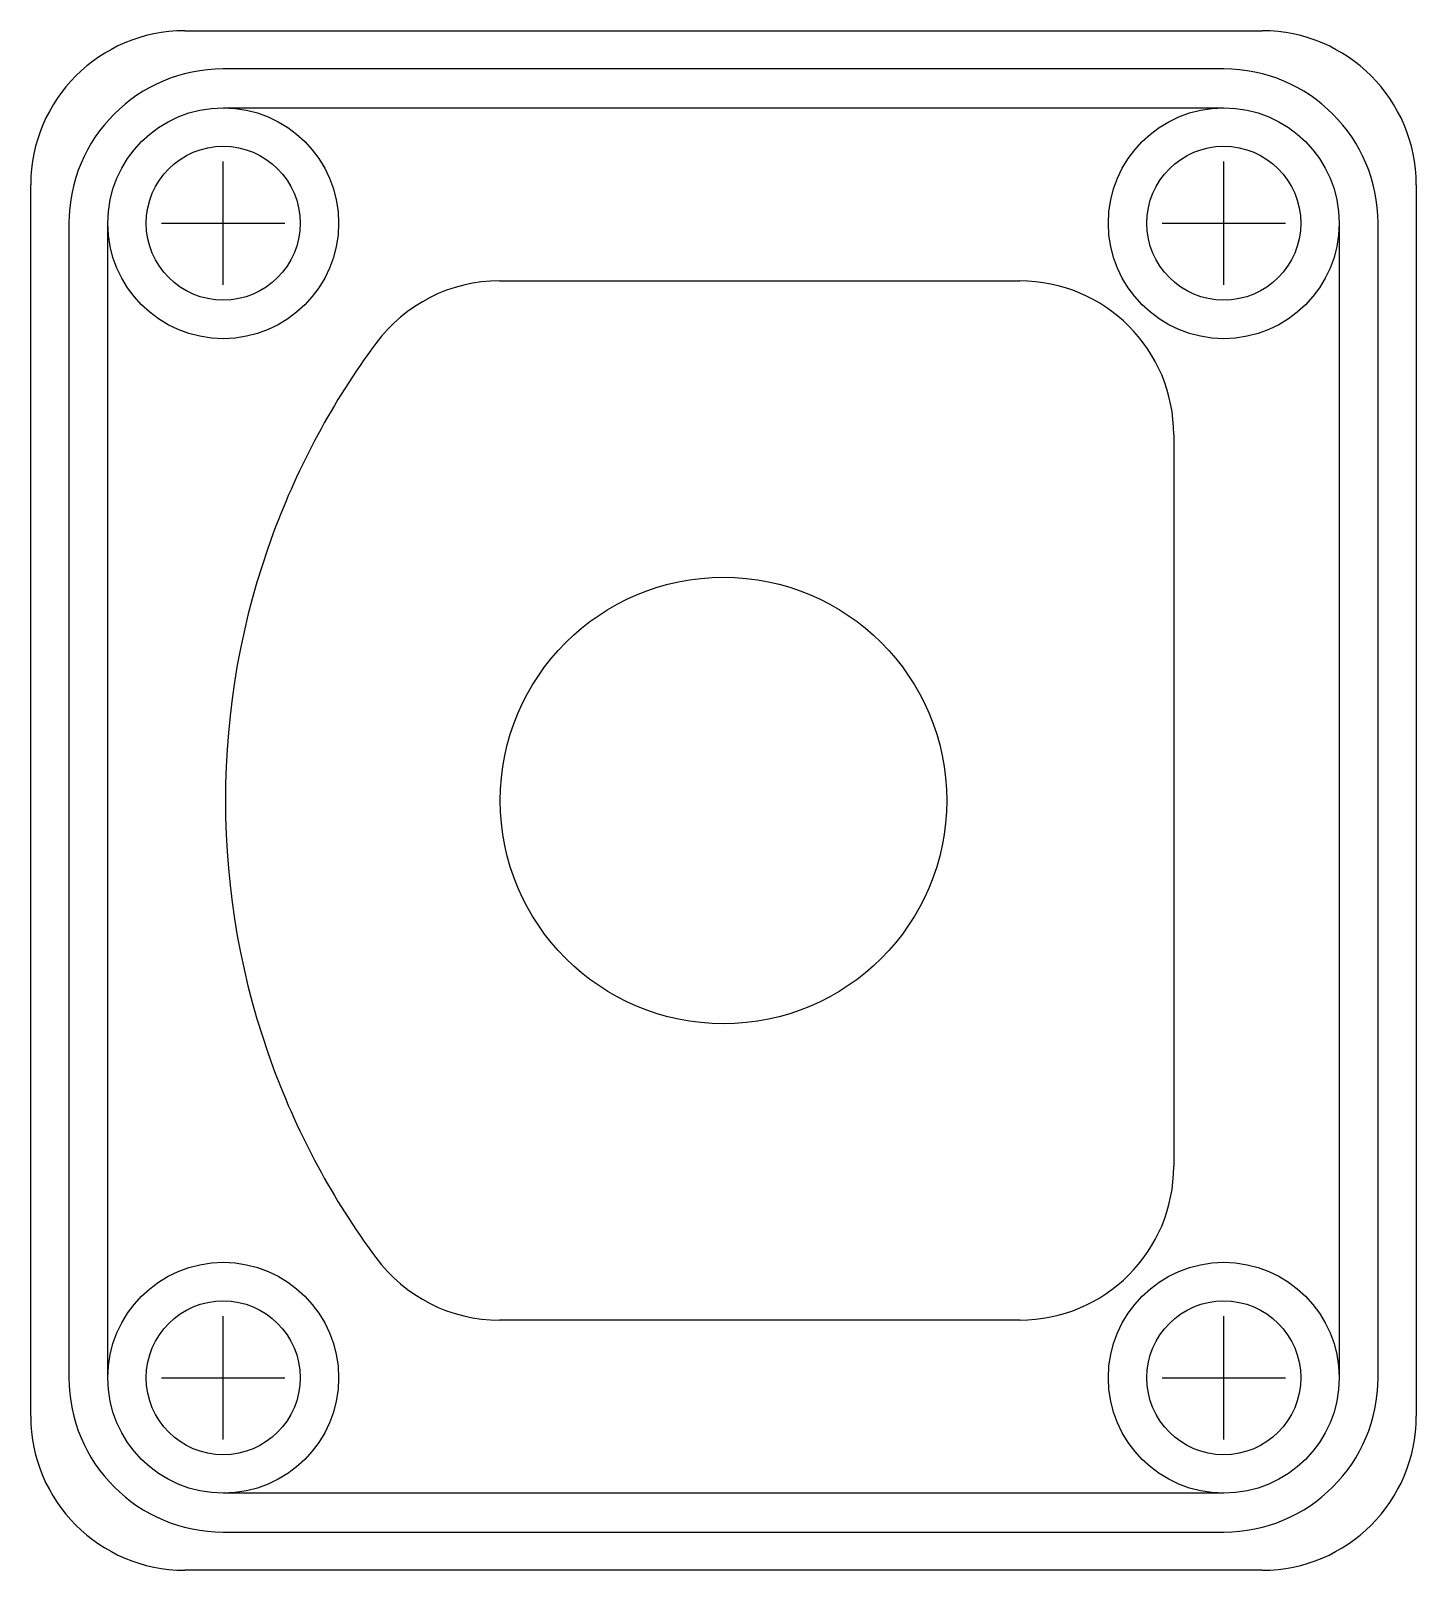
# Model space of a CAD drawing. Header units: inches. Extents: x -1.12 to 1.12, y -1.25 to 1.25.
import ezdxf

# ---------------------------------------------------------------- set-up
doc = ezdxf.new("R2010")
doc.units = ezdxf.units.IN
doc.header["$MEASUREMENT"] = 0
doc.header["$PDMODE"] = 2
doc.header["$PDSIZE"] = 0.1
doc.linetypes.add('Continuous2', pattern=[0])
doc.layers.add('Unnamed Level 1', color=1, linetype='Continuous')

msp = doc.modelspace()

# ---------------------------------------------------------------- linework, layer by layer
at = {"layer": 'Unnamed Level 1', "color": 3, "linetype": 'Continuous2', "lineweight": -3}
for p, q in [((-0.875, 1.25), (0.875, 1.25)), ((0.8125, 1.188), (-0.8125, 1.188)), ((-0.8125, 1.125), (0.8125, 1.125)), ((-1.125, -1), (-1.125, 1)), ((1.125, 1), (1.125, -1)), ((-1.063, 0.9375), (-1.063, -0.9375)), ((-1, -0.9375), (-1, 0.9375)), ((1, 0.9375), (1, -0.9375)), ((1.063, -0.9375), (1.063, 0.9375)), ((-0.3636, 0.8438), (0.4813, 0.8438)), ((0.7312, 0.5938), (0.7312, -0.5938)), ((0.4813, -0.8438), (-0.3636, -0.8438)), ((0.8125, -1.125), (-0.8125, -1.125)), ((-0.8125, -1.188), (0.8125, -1.188)), ((0.875, -1.25), (-0.875, -1.25))]:
    msp.add_line(p, q, dxfattribs=at)
for centre, radius in [((-0.8125, 0.9375), 0.1875), ((0.8125, 0.9375), 0.1875), ((-0.8125, 0.9375), 0.125), ((0.8125, 0.9375), 0.125), ((0, 0), 0.3625), ((-0.8125, -0.9375), 0.1875), ((0.8125, -0.9375), 0.1875), ((-0.8125, -0.9375), 0.125), ((0.8125, -0.9375), 0.125)]:
    msp.add_circle(centre, radius, dxfattribs=at)
for centre, radius, start, end in [((-0.875, 1), 0.25, 90, 180), ((0.875, 1), 0.25, 0, 90), ((-0.8125, 0.9375), 0.2505, 90, 180), ((0.8125, 0.9375), 0.2505, 0, 90), ((-0.3636, 0.5938), 0.25, 90, 143.5764), ((0.4813, 0.5938), 0.25, 0, 90), ((0.441, 0), 1.25, 143.5764, 159.6882), ((0.441, 0), 1.25, 159.6882, 200.3118), ((0.441, 0), 1.25, 200.3118, 216.4236), ((0.4813, -0.5938), 0.25, 270, 360), ((-0.3636, -0.5938), 0.25, 216.4236, 270), ((-0.8125, -0.9375), 0.2505, 180, 270), ((0.8125, -0.9375), 0.2505, 270, 360), ((-0.875, -1), 0.25, 180, 270), ((0.875, -1), 0.25, 270, 360)]:
    msp.add_arc(centre, radius, start, end, dxfattribs=at)
at = {"layer": 'Unnamed Level 1', "color": 4, "linetype": 'Continuous2', "lineweight": -3}
for p in [(-0.8125, 0.9375), (0.8125, 0.9375), (-0.8125, -0.9375), (0.8125, -0.9375)]:
    msp.add_point(p, dxfattribs=at)

doc.saveas('drawing.dxf')
